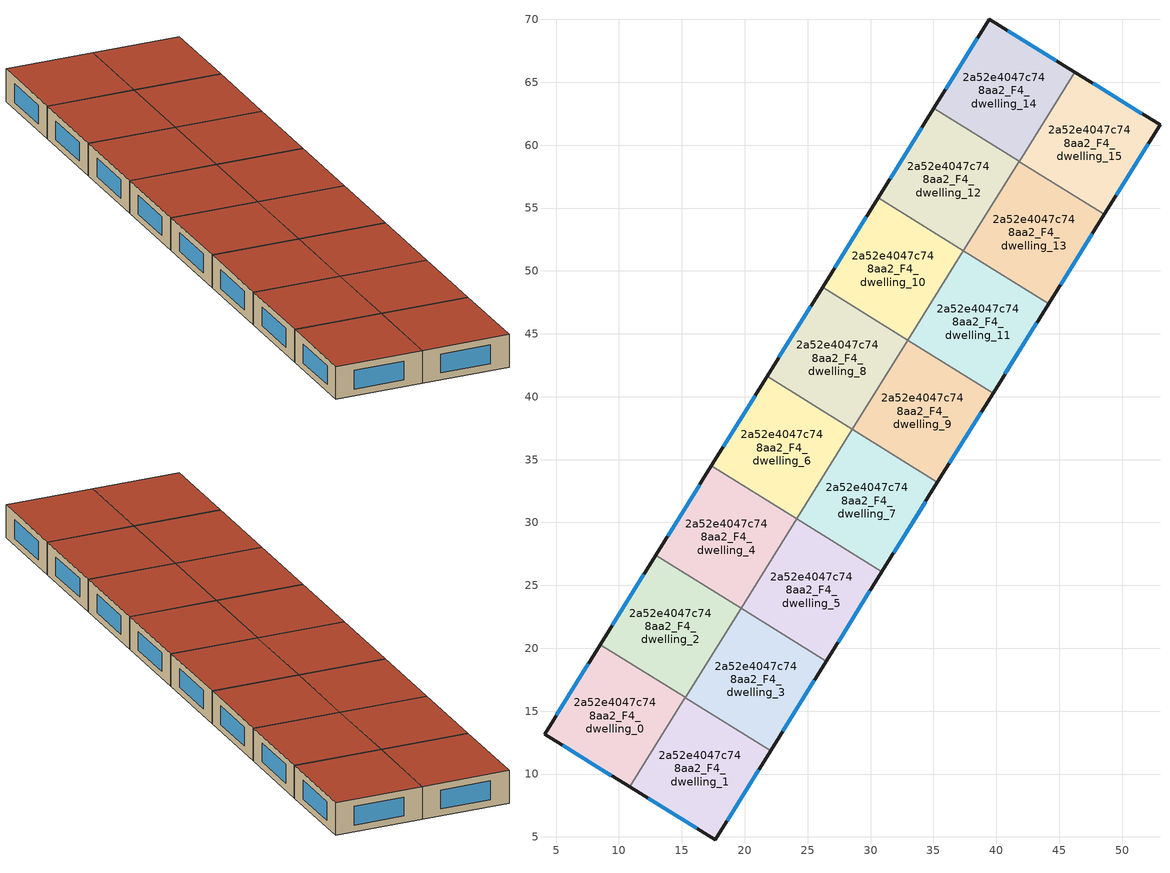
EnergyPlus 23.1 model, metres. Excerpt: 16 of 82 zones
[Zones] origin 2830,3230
2a52e4047c748aa2_F4_dwelling_0
 floor to 2a52e4047c748aa2_F3_dwelling_0 (EU_floor_Construction): 15.28,16.09 10.85,8.98 4.08,13.17 8.52,20.29 z12
 wall outside (EU_wall_Construction): 8.52,20.29 4.08,13.17 10.85,8.98 z12:15
 wall to 2a52e4047c748aa2_F4_dwelling_1 (EU_wall_Construction): 10.85,8.98 15.28,16.09 z12:15
 wall to 2a52e4047c748aa2_F4_dwelling_2 (EU_wall_Construction): 15.28,16.09 8.52,20.29 z12:15
 window (EU_Window_Construction): 5.53,12.27 9.4,9.88 / 7.57,18.77 5.03,14.69 z12.64:14.36
 roof outside (EU_roof_Construction): 10.85,8.98 15.28,16.09 8.52,20.29 4.08,13.17 z15
2a52e4047c748aa2_F4_dwelling_1
 floor to 2a52e4047c748aa2_F3_dwelling_1 (EU_floor_Construction): 22.06,11.87 17.65,4.79 10.85,8.98 15.28,16.09 z12
 wall outside (EU_wall_Construction): 10.85,8.98 17.65,4.79 22.06,11.87 z12:15
 wall to 2a52e4047c748aa2_F4_dwelling_3 (EU_wall_Construction): 22.06,11.87 15.29,16.08 z12:15
 wall to 2a52e4047c748aa2_F4_dwelling_2 (EU_wall_Construction): 15.29,16.08 15.27,16.09 z12:15
 window (EU_Window_Construction): 12.31,8.09 16.19,5.69 / 18.59,6.3 21.11,10.35 z12.64:14.36
 roof outside (EU_roof_Construction): 17.65,4.79 22.06,11.87 15.28,16.09 10.85,8.98 z15
2a52e4047c748aa2_F4_dwelling_10
 floor to 2a52e4047c748aa2_F3_dwelling_10 (EU_floor_Construction): 37.39,51.61 32.97,44.5 26.2,48.71 30.61,55.82 z12
 wall outside (EU_wall_Construction): 30.61,55.82 26.2,48.71 z12:15
 wall to 2a52e4047c748aa2_F4_dwelling_12 (EU_wall_Construction): 37.39,51.61 30.61,55.82 z12:15
 wall to 2a52e4047c748aa2_F4_dwelling_11 (EU_wall_Construction): 32.97,44.5 37.39,51.61 z12:15
 wall to 2a52e4047c748aa2_F4_dwelling_8 (EU_wall_Construction): 26.2,48.71 32.97,44.5 z12:15
 window (EU_Window_Construction): 29.67,54.3 27.14,50.24 z12.64:14.36
 roof outside (EU_roof_Construction): 32.97,44.5 37.39,51.61 30.61,55.82 26.2,48.71 z15
2a52e4047c748aa2_F4_dwelling_11
 floor to 2a52e4047c748aa2_F3_dwelling_11 (EU_floor_Construction): 44.16,47.39 39.74,40.29 32.97,44.5 37.39,51.61 z12
 wall outside (EU_wall_Construction): 39.74,40.29 44.16,47.39 z12:15
 wall to 2a52e4047c748aa2_F4_dwelling_13 (EU_wall_Construction): 44.16,47.39 37.39,51.61 z12:15
 wall to 2a52e4047c748aa2_F4_dwelling_9 (EU_wall_Construction): 32.97,44.5 39.74,40.29 z12:15
 window (EU_Window_Construction): 40.69,41.81 43.21,45.87 z12.64:14.36
 roof outside (EU_roof_Construction): 39.74,40.29 44.16,47.39 37.39,51.61 32.97,44.5 z15
2a52e4047c748aa2_F4_dwelling_12
 floor to 2a52e4047c748aa2_F3_dwelling_12 (EU_floor_Construction): 41.81,58.71 37.39,51.61 30.61,55.82 35.03,62.92 z12
 wall outside (EU_wall_Construction): 35.03,62.92 30.61,55.82 z12:15
 wall to 2a52e4047c748aa2_F4_dwelling_13 (EU_wall_Construction): 37.39,51.61 41.81,58.71 z12:15
 wall to 2a52e4047c748aa2_F4_dwelling_14 (EU_wall_Construction): 41.81,58.71 35.03,62.92 z12:15
 window (EU_Window_Construction): 34.09,61.4 31.56,57.34 z12.64:14.36
 roof outside (EU_roof_Construction): 37.39,51.61 41.81,58.71 35.03,62.92 30.61,55.82 z15
2a52e4047c748aa2_F4_dwelling_13
 floor to 2a52e4047c748aa2_F3_dwelling_13 (EU_floor_Construction): 48.58,54.49 44.16,47.39 37.39,51.61 41.81,58.71 z12
 wall outside (EU_wall_Construction): 44.16,47.39 48.58,54.49 z12:15
 wall to 2a52e4047c748aa2_F4_dwelling_15 (EU_wall_Construction): 48.58,54.49 41.82,58.7 z12:15
 wall to 2a52e4047c748aa2_F4_dwelling_14 (EU_wall_Construction): 41.82,58.7 41.81,58.71 z12:15
 window (EU_Window_Construction): 45.11,48.91 47.63,52.97 z12.64:14.36
 roof outside (EU_roof_Construction): 44.16,47.39 48.58,54.49 41.81,58.71 37.39,51.61 z15
2a52e4047c748aa2_F4_dwelling_14
 floor to 2a52e4047c748aa2_F3_dwelling_14 (EU_floor_Construction): 46.24,65.8 41.82,58.7 35.03,62.92 39.44,70 z12
 wall outside (EU_wall_Construction): 46.24,65.8 39.44,70 35.03,62.92 z12:15
 wall to 2a52e4047c748aa2_F4_dwelling_15 (EU_wall_Construction): 41.82,58.7 46.24,65.8 z12:15
 window (EU_Window_Construction): 44.78,66.7 40.89,69.1 / 38.49,68.48 35.98,64.44 z12.64:14.36
 roof outside (EU_roof_Construction): 41.82,58.7 46.24,65.8 39.44,70 35.03,62.92 z15
2a52e4047c748aa2_F4_dwelling_15
 floor to 2a52e4047c748aa2_F3_dwelling_15 (EU_floor_Construction): 53.02,61.62 48.58,54.49 41.82,58.7 46.24,65.8 z12
 wall outside (EU_wall_Construction): 48.58,54.49 53.02,61.62 46.24,65.8 z12:15
 window (EU_Window_Construction): 51.56,62.52 47.69,64.91 / 49.53,56.02 52.07,60.09 z12.64:14.36
 roof outside (EU_roof_Construction): 48.58,54.49 53.02,61.62 46.24,65.8 41.82,58.7 z15
2a52e4047c748aa2_F4_dwelling_2
 floor to 2a52e4047c748aa2_F3_dwelling_2 (EU_floor_Construction): 19.71,23.19 15.29,16.08 8.52,20.29 12.93,27.4 z12
 wall outside (EU_wall_Construction): 12.93,27.4 8.52,20.29 z12:15
 wall to 2a52e4047c748aa2_F4_dwelling_4 (EU_wall_Construction): 19.71,23.19 12.93,27.4 z12:15
 wall to 2a52e4047c748aa2_F4_dwelling_3 (EU_wall_Construction): 15.29,16.08 19.71,23.19 z12:15
 window (EU_Window_Construction): 11.99,25.88 9.46,21.82 z12.64:14.36
 roof outside (EU_roof_Construction): 15.29,16.08 19.71,23.19 12.93,27.4 8.52,20.29 z15
2a52e4047c748aa2_F4_dwelling_3
 floor to 2a52e4047c748aa2_F3_dwelling_3 (EU_floor_Construction): 26.48,18.97 22.06,11.87 15.29,16.08 19.71,23.19 z12
 wall outside (EU_wall_Construction): 22.06,11.87 26.48,18.97 z12:15
 wall to 2a52e4047c748aa2_F4_dwelling_5 (EU_wall_Construction): 26.48,18.97 19.71,23.19 z12:15
 window (EU_Window_Construction): 23,13.39 25.53,17.45 z12.64:14.36
 roof outside (EU_roof_Construction): 22.06,11.87 26.48,18.97 19.71,23.19 15.29,16.08 z15
2a52e4047c748aa2_F4_dwelling_4
 floor to 2a52e4047c748aa2_F3_dwelling_4 (EU_floor_Construction): 24.13,30.29 19.71,23.19 12.93,27.4 17.36,34.51 z12
 wall outside (EU_wall_Construction): 17.36,34.51 12.93,27.4 z12:15
 wall to 2a52e4047c748aa2_F4_dwelling_6 (EU_wall_Construction): 24.13,30.29 17.36,34.51 z12:15
 wall to 2a52e4047c748aa2_F4_dwelling_5 (EU_wall_Construction): 19.71,23.19 24.13,30.29 z12:15
 window (EU_Window_Construction): 16.41,32.98 13.88,28.92 z12.64:14.36
 roof outside (EU_roof_Construction): 19.71,23.19 24.13,30.29 17.36,34.51 12.93,27.4 z15
2a52e4047c748aa2_F4_dwelling_5
 floor to 2a52e4047c748aa2_F3_dwelling_5 (EU_floor_Construction): 30.9,26.08 26.48,18.97 19.71,23.19 24.13,30.29 z12
 wall outside (EU_wall_Construction): 26.48,18.97 30.9,26.08 z12:15
 wall to 2a52e4047c748aa2_F4_dwelling_7 (EU_wall_Construction): 30.9,26.08 24.13,30.29 z12:15
 window (EU_Window_Construction): 27.42,20.5 29.95,24.56 z12.64:14.36
 roof outside (EU_roof_Construction): 26.48,18.97 30.9,26.08 24.13,30.29 19.71,23.19 z15
2a52e4047c748aa2_F4_dwelling_6
 floor to 2a52e4047c748aa2_F3_dwelling_6 (EU_floor_Construction): 28.55,37.4 24.13,30.29 17.36,34.51 21.78,41.61 z12
 wall outside (EU_wall_Construction): 21.78,41.61 17.36,34.51 z12:15
 wall to 2a52e4047c748aa2_F4_dwelling_7 (EU_wall_Construction): 24.13,30.29 28.55,37.4 z12:15
 wall to 2a52e4047c748aa2_F4_dwelling_8 (EU_wall_Construction): 28.55,37.4 21.78,41.61 z12:15
 window (EU_Window_Construction): 20.83,40.09 18.3,36.03 z12.64:14.36
 roof outside (EU_roof_Construction): 24.13,30.29 28.55,37.4 21.78,41.61 17.36,34.51 z15
2a52e4047c748aa2_F4_dwelling_7
 floor to 2a52e4047c748aa2_F3_dwelling_7 (EU_floor_Construction): 35.32,33.18 30.9,26.08 24.13,30.29 28.55,37.4 z12
 wall outside (EU_wall_Construction): 30.9,26.08 35.32,33.18 z12:15
 wall to 2a52e4047c748aa2_F4_dwelling_9 (EU_wall_Construction): 35.32,33.18 28.55,37.4 z12:15
 window (EU_Window_Construction): 31.85,27.6 34.37,31.66 z12.64:14.36
 roof outside (EU_roof_Construction): 30.9,26.08 35.32,33.18 28.55,37.4 24.13,30.29 z15
2a52e4047c748aa2_F4_dwelling_8
 floor to 2a52e4047c748aa2_F3_dwelling_8 (EU_floor_Construction): 32.97,44.5 28.55,37.4 21.78,41.61 26.2,48.71 z12
 wall outside (EU_wall_Construction): 26.2,48.71 21.78,41.61 z12:15
 wall to 2a52e4047c748aa2_F4_dwelling_9 (EU_wall_Construction): 28.55,37.4 32.97,44.5 z12:15
 window (EU_Window_Construction): 25.25,47.19 22.72,43.13 z12.64:14.36
 roof outside (EU_roof_Construction): 28.55,37.4 32.97,44.5 26.2,48.71 21.78,41.61 z15
2a52e4047c748aa2_F4_dwelling_9
 floor to 2a52e4047c748aa2_F3_dwelling_9 (EU_floor_Construction): 39.74,40.29 35.32,33.18 28.55,37.4 32.97,44.5 z12
 wall outside (EU_wall_Construction): 35.32,33.18 39.74,40.29 z12:15
 window (EU_Window_Construction): 36.27,34.71 38.79,38.77 z12.64:14.36
 roof outside (EU_roof_Construction): 35.32,33.18 39.74,40.29 32.97,44.5 28.55,37.4 z15
[Building]
EU S2 Campaign: North Axis=0; Terrain=City; Solar Distribution=FullExterior
[Site:Location]
Yerevan-Zvartnots.Intl.AP: Latitude=40.15; Longitude=44.383; Time Zone=4; Elevation=854
[SizingPeriod:WeatherFileDays]
AnnualSizingPeriod: Begin Month=1; Begin Day of Month=1; End Month=12; End Day of Month=31; Day of Week for Start Day=Monday; Use Weather File Daylight Saving Period=No; Use Weather File Rain and Snow Indicators=No
[MATERIAL]
EU_InternalMass_Material: Roughness=MediumRough; Thickness=0.1; Conductivity=1; Density=1800; Specific Heat=900; Thermal Absorptance=0.9; Solar Absorptance=0.7; Visible Absorptance=0.7
[MATERIAL:NOMASS] Roughness=MediumRough; Thermal Absorptance=0.9; Solar Absorptance=0.7; Visible Absorptance=0.7
Name | Thermal Resistance
EU_wall_NoMass | 1.05043
EU_roof_NoMass | 1.45357
EU_floor_NoMass | 0.478065
[WINDOWMATERIAL:SIMPLEGLAZINGSYSTEM]
EU_Window_SimpleGlazing: UFactor=2.5566; Solar Heat Gain Coefficient=0.75; Visible Transmittance=0.75
[CONSTRUCTION]
EU_wall_Construction: EU_wall_NoMass
EU_roof_Construction: EU_roof_NoMass
EU_floor_Construction: EU_floor_NoMass
EU_Window_Construction: EU_Window_SimpleGlazing
EU_InternalMass_Construction: EU_InternalMass_Material
[ZONE] Type=1; Multiplier=1; Ceiling Height=autocalculate; Floor Area=autocalculate; Part of Total Floor Area=Yes
Name | Volume
2a52e4047c748aa2_F4_dwelling_0 | 200.195
2a52e4047c748aa2_F4_dwelling_1; 2a52e4047c748aa2_F4_dwelling_15 | 200.219
2a52e4047c748aa2_F4_dwelling_10 | 200.207
2a52e4047c748aa2_F4_dwelling_11 | 200.212
2a52e4047c748aa2_F4_dwelling_12 | 200.186
2a52e4047c748aa2_F4_dwelling_13 | 200.225
2a52e4047c748aa2_F4_dwelling_14; 2a52e4047c748aa2_F4_dwelling_4 | 200.201
2a52e4047c748aa2_F4_dwelling_2 | 200.192
2a52e4047c748aa2_F4_dwelling_3 | 200.205
2a52e4047c748aa2_F4_dwelling_5; 2a52e4047c748aa2_F4_dwelling_7; 2a52e4047c748aa2_F4_dwelling_9 | 200.223
2a52e4047c748aa2_F4_dwelling_6 | 200.188
2a52e4047c748aa2_F4_dwelling_8 | 200.211
[INTERNALMASS] Construction=EU_InternalMass_Construction
Name | Zone or ZoneList | Surface Area
2a52e4047c748aa2_F4_dwelling_0_EU_InternalMass | 2a52e4047c748aa2_F4_dwelling_0 | 66.733
2a52e4047c748aa2_F4_dwelling_1_EU_InternalMass | 2a52e4047c748aa2_F4_dwelling_1 | 66.7378
2a52e4047c748aa2_F4_dwelling_2_EU_InternalMass | 2a52e4047c748aa2_F4_dwelling_2 | 66.7306
2a52e4047c748aa2_F4_dwelling_3_EU_InternalMass | 2a52e4047c748aa2_F4_dwelling_3 | 66.7322
2a52e4047c748aa2_F4_dwelling_4_EU_InternalMass | 2a52e4047c748aa2_F4_dwelling_4 | 66.7357
2a52e4047c748aa2_F4_dwelling_5_EU_InternalMass | 2a52e4047c748aa2_F4_dwelling_5 | 66.7357
2a52e4047c748aa2_F4_dwelling_6_EU_InternalMass | 2a52e4047c748aa2_F4_dwelling_6 | 66.7305
2a52e4047c748aa2_F4_dwelling_7_EU_InternalMass | 2a52e4047c748aa2_F4_dwelling_7 | 66.7428
2a52e4047c748aa2_F4_dwelling_8_EU_InternalMass | 2a52e4047c748aa2_F4_dwelling_8 | 66.7386
2a52e4047c748aa2_F4_dwelling_9_EU_InternalMass | 2a52e4047c748aa2_F4_dwelling_9 | 66.7392
2a52e4047c748aa2_F4_dwelling_10_EU_InternalMass | 2a52e4047c748aa2_F4_dwelling_10 | 66.7356
2a52e4047c748aa2_F4_dwelling_11_EU_InternalMass | 2a52e4047c748aa2_F4_dwelling_11 | 66.736
2a52e4047c748aa2_F4_dwelling_12_EU_InternalMass | 2a52e4047c748aa2_F4_dwelling_12 | 66.731
2a52e4047c748aa2_F4_dwelling_13_EU_InternalMass | 2a52e4047c748aa2_F4_dwelling_13 | 66.7348
2a52e4047c748aa2_F4_dwelling_14_EU_InternalMass | 2a52e4047c748aa2_F4_dwelling_14 | 66.7328
2a52e4047c748aa2_F4_dwelling_15_EU_InternalMass | 2a52e4047c748aa2_F4_dwelling_15 | 66.7408
[OTHEREQUIPMENT] Fuel Type=Electricity; Design Level Calculation Method=Watts/Area; Power per Zone Floor Area=1; Fraction Latent=0; Fraction Radiant=0; Fraction Lost=0; Carbon Dioxide Generation Rate=0; EndUse Subcategory=EU_Step8_InternalGains
Name | Zone or ZoneList or Space or SpaceList | Schedule
EU_Step8_InternalGain_2a52e4047c748aa2_F4_dwelling_0_f000 | 2a52e4047c748aa2_F4_dwelling_0 | EU_Step8_GainSchedule_2a52e4047c748aa2_F4_dwelling_0_f000
EU_Step8_InternalGain_2a52e4047c748aa2_F4_dwelling_1_f000 | 2a52e4047c748aa2_F4_dwelling_1 | EU_Step8_GainSchedule_2a52e4047c748aa2_F4_dwelling_1_f000
EU_Step8_InternalGain_2a52e4047c748aa2_F4_dwelling_2_f000 | 2a52e4047c748aa2_F4_dwelling_2 | EU_Step8_GainSchedule_2a52e4047c748aa2_F4_dwelling_2_f000
EU_Step8_InternalGain_2a52e4047c748aa2_F4_dwelling_3_f000 | 2a52e4047c748aa2_F4_dwelling_3 | EU_Step8_GainSchedule_2a52e4047c748aa2_F4_dwelling_3_f000
EU_Step8_InternalGain_2a52e4047c748aa2_F4_dwelling_4_f000 | 2a52e4047c748aa2_F4_dwelling_4 | EU_Step8_GainSchedule_2a52e4047c748aa2_F4_dwelling_4_f000
EU_Step8_InternalGain_2a52e4047c748aa2_F4_dwelling_5_f000 | 2a52e4047c748aa2_F4_dwelling_5 | EU_Step8_GainSchedule_2a52e4047c748aa2_F4_dwelling_5_f000
EU_Step8_InternalGain_2a52e4047c748aa2_F4_dwelling_6_f000 | 2a52e4047c748aa2_F4_dwelling_6 | EU_Step8_GainSchedule_2a52e4047c748aa2_F4_dwelling_6_f000
EU_Step8_InternalGain_2a52e4047c748aa2_F4_dwelling_7_f000 | 2a52e4047c748aa2_F4_dwelling_7 | EU_Step8_GainSchedule_2a52e4047c748aa2_F4_dwelling_7_f000
EU_Step8_InternalGain_2a52e4047c748aa2_F4_dwelling_8_f000 | 2a52e4047c748aa2_F4_dwelling_8 | EU_Step8_GainSchedule_2a52e4047c748aa2_F4_dwelling_8_f000
EU_Step8_InternalGain_2a52e4047c748aa2_F4_dwelling_9_f000 | 2a52e4047c748aa2_F4_dwelling_9 | EU_Step8_GainSchedule_2a52e4047c748aa2_F4_dwelling_9_f000
EU_Step8_InternalGain_2a52e4047c748aa2_F4_dwelling_10_f000 | 2a52e4047c748aa2_F4_dwelling_10 | EU_Step8_GainSchedule_2a52e4047c748aa2_F4_dwelling_10_f000
EU_Step8_InternalGain_2a52e4047c748aa2_F4_dwelling_11_f000 | 2a52e4047c748aa2_F4_dwelling_11 | EU_Step8_GainSchedule_2a52e4047c748aa2_F4_dwelling_11_f000
EU_Step8_InternalGain_2a52e4047c748aa2_F4_dwelling_12_f000 | 2a52e4047c748aa2_F4_dwelling_12 | EU_Step8_GainSchedule_2a52e4047c748aa2_F4_dwelling_12_f000
EU_Step8_InternalGain_2a52e4047c748aa2_F4_dwelling_13_f000 | 2a52e4047c748aa2_F4_dwelling_13 | EU_Step8_GainSchedule_2a52e4047c748aa2_F4_dwelling_13_f000
EU_Step8_InternalGain_2a52e4047c748aa2_F4_dwelling_14_f000 | 2a52e4047c748aa2_F4_dwelling_14 | EU_Step8_GainSchedule_2a52e4047c748aa2_F4_dwelling_14_f000
EU_Step8_InternalGain_2a52e4047c748aa2_F4_dwelling_15_f000 | 2a52e4047c748aa2_F4_dwelling_15 | EU_Step8_GainSchedule_2a52e4047c748aa2_F4_dwelling_15_f000
[ZONEVENTILATION:DESIGNFLOWRATE] Schedule=EU_AlwaysOn; Design Flow Rate Calculation Method=AirChanges/Hour; Air Changes per Hour=0.557805; Ventilation Type=Natural; Fan Pressure Rise=0; Fan Total Efficiency=1; Constant Term Coefficient=1; Temperature Term Coefficient=0; Velocity Term Coefficient=0; Velocity Squared Term Coefficient=0; Minimum Indoor Temperature=-100; Maximum Indoor Temperature=100; Delta Temperature=-100; Minimum Outdoor Temperature=-100; Maximum Outdoor Temperature=100; Maximum Wind Speed=40
Name | Zone or ZoneList or Space or SpaceList
EU_ConstantAir_2a52e4047c748aa2_F4_dwelling_0 | 2a52e4047c748aa2_F4_dwelling_0
EU_ConstantAir_2a52e4047c748aa2_F4_dwelling_1 | 2a52e4047c748aa2_F4_dwelling_1
EU_ConstantAir_2a52e4047c748aa2_F4_dwelling_2 | 2a52e4047c748aa2_F4_dwelling_2
EU_ConstantAir_2a52e4047c748aa2_F4_dwelling_3 | 2a52e4047c748aa2_F4_dwelling_3
EU_ConstantAir_2a52e4047c748aa2_F4_dwelling_4 | 2a52e4047c748aa2_F4_dwelling_4
EU_ConstantAir_2a52e4047c748aa2_F4_dwelling_5 | 2a52e4047c748aa2_F4_dwelling_5
EU_ConstantAir_2a52e4047c748aa2_F4_dwelling_6 | 2a52e4047c748aa2_F4_dwelling_6
EU_ConstantAir_2a52e4047c748aa2_F4_dwelling_7 | 2a52e4047c748aa2_F4_dwelling_7
EU_ConstantAir_2a52e4047c748aa2_F4_dwelling_8 | 2a52e4047c748aa2_F4_dwelling_8
EU_ConstantAir_2a52e4047c748aa2_F4_dwelling_9 | 2a52e4047c748aa2_F4_dwelling_9
EU_ConstantAir_2a52e4047c748aa2_F4_dwelling_10 | 2a52e4047c748aa2_F4_dwelling_10
EU_ConstantAir_2a52e4047c748aa2_F4_dwelling_11 | 2a52e4047c748aa2_F4_dwelling_11
EU_ConstantAir_2a52e4047c748aa2_F4_dwelling_12 | 2a52e4047c748aa2_F4_dwelling_12
EU_ConstantAir_2a52e4047c748aa2_F4_dwelling_13 | 2a52e4047c748aa2_F4_dwelling_13
EU_ConstantAir_2a52e4047c748aa2_F4_dwelling_14 | 2a52e4047c748aa2_F4_dwelling_14
EU_ConstantAir_2a52e4047c748aa2_F4_dwelling_15 | 2a52e4047c748aa2_F4_dwelling_15
[HVACTEMPLATE:THERMOSTAT] Constant Heating Setpoint=20; Constant Cooling Setpoint=50
EU_HeatOnly_2a52e4047c748aa2_F0_dwelling_0; EU_HeatOnly_2a52e4047c748aa2_F0_dwelling_1; EU_HeatOnly_2a52e4047c748aa2_F0_dwelling_2; EU_HeatOnly_2a52e4047c748aa2_F0_dwelling_3; EU_HeatOnly_2a52e4047c748aa2_F0_dwelling_4; EU_HeatOnly_2a52e4047c748aa2_F0_dwelling_5; EU_HeatOnly_2a52e4047c748aa2_F0_dwelling_6; EU_HeatOnly_2a52e4047c748aa2_F0_dwelling_7; EU_HeatOnly_2a52e4047c748aa2_F0_dwelling_8; EU_HeatOnly_2a52e4047c748aa2_F0_dwelling_9; EU_HeatOnly_2a52e4047c748aa2_F0_dwelling_10; EU_HeatOnly_2a52e4047c748aa2_F0_dwelling_11; EU_HeatOnly_2a52e4047c748aa2_F0_dwelling_12; EU_HeatOnly_2a52e4047c748aa2_F0_dwelling_13; EU_HeatOnly_2a52e4047c748aa2_F0_dwelling_14; EU_HeatOnly_2a52e4047c748aa2_F0_dwelling_15; EU_HeatOnly_2a52e4047c748aa2_F0_dwelling_16; EU_HeatOnly_2a52e4047c748aa2_F1_dwelling_0; EU_HeatOnly_2a52e4047c748aa2_F1_dwelling_1; EU_HeatOnly_2a52e4047c748aa2_F1_dwelling_2; EU_HeatOnly_2a52e4047c748aa2_F1_dwelling_3; EU_HeatOnly_2a52e4047c748aa2_F1_dwelling_4; EU_HeatOnly_2a52e4047c748aa2_F1_dwelling_5; EU_HeatOnly_2a52e4047c748aa2_F1_dwelling_6; EU_HeatOnly_2a52e4047c748aa2_F1_dwelling_7; EU_HeatOnly_2a52e4047c748aa2_F1_dwelling_8; EU_HeatOnly_2a52e4047c748aa2_F1_dwelling_9; EU_HeatOnly_2a52e4047c748aa2_F1_dwelling_10; EU_HeatOnly_2a52e4047c748aa2_F1_dwelling_11; EU_HeatOnly_2a52e4047c748aa2_F1_dwelling_12; EU_HeatOnly_2a52e4047c748aa2_F1_dwelling_13; EU_HeatOnly_2a52e4047c748aa2_F1_dwelling_14; EU_HeatOnly_2a52e4047c748aa2_F1_dwelling_15; EU_HeatOnly_2a52e4047c748aa2_F1_dwelling_16; EU_HeatOnly_2a52e4047c748aa2_F2_dwelling_0; EU_HeatOnly_2a52e4047c748aa2_F2_dwelling_1; EU_HeatOnly_2a52e4047c748aa2_F2_dwelling_2; EU_HeatOnly_2a52e4047c748aa2_F2_dwelling_3; EU_HeatOnly_2a52e4047c748aa2_F2_dwelling_4; EU_HeatOnly_2a52e4047c748aa2_F2_dwelling_5; EU_HeatOnly_2a52e4047c748aa2_F2_dwelling_6; EU_HeatOnly_2a52e4047c748aa2_F2_dwelling_7; EU_HeatOnly_2a52e4047c748aa2_F2_dwelling_8; EU_HeatOnly_2a52e4047c748aa2_F2_dwelling_9; EU_HeatOnly_2a52e4047c748aa2_F2_dwelling_10; EU_HeatOnly_2a52e4047c748aa2_F2_dwelling_11; EU_HeatOnly_2a52e4047c748aa2_F2_dwelling_12; EU_HeatOnly_2a52e4047c748aa2_F2_dwelling_13; EU_HeatOnly_2a52e4047c748aa2_F2_dwelling_14; EU_HeatOnly_2a52e4047c748aa2_F2_dwelling_15; EU_HeatOnly_2a52e4047c748aa2_F3_dwelling_0; EU_HeatOnly_2a52e4047c748aa2_F3_dwelling_1; EU_HeatOnly_2a52e4047c748aa2_F3_dwelling_2; EU_HeatOnly_2a52e4047c748aa2_F3_dwelling_3; EU_HeatOnly_2a52e4047c748aa2_F3_dwelling_4; EU_HeatOnly_2a52e4047c748aa2_F3_dwelling_5; EU_HeatOnly_2a52e4047c748aa2_F3_dwelling_6; EU_HeatOnly_2a52e4047c748aa2_F3_dwelling_7; EU_HeatOnly_2a52e4047c748aa2_F3_dwelling_8; EU_HeatOnly_2a52e4047c748aa2_F3_dwelling_9; EU_HeatOnly_2a52e4047c748aa2_F3_dwelling_10; EU_HeatOnly_2a52e4047c748aa2_F3_dwelling_11; EU_HeatOnly_2a52e4047c748aa2_F3_dwelling_12; EU_HeatOnly_2a52e4047c748aa2_F3_dwelling_13; EU_HeatOnly_2a52e4047c748aa2_F3_dwelling_14; EU_HeatOnly_2a52e4047c748aa2_F3_dwelling_15; EU_HeatOnly_2a52e4047c748aa2_F4_dwelling_0; EU_HeatOnly_2a52e4047c748aa2_F4_dwelling_1; EU_HeatOnly_2a52e4047c748aa2_F4_dwelling_2; EU_HeatOnly_2a52e4047c748aa2_F4_dwelling_3; EU_HeatOnly_2a52e4047c748aa2_F4_dwelling_4; EU_HeatOnly_2a52e4047c748aa2_F4_dwelling_5; EU_HeatOnly_2a52e4047c748aa2_F4_dwelling_6; EU_HeatOnly_2a52e4047c748aa2_F4_dwelling_7; EU_HeatOnly_2a52e4047c748aa2_F4_dwelling_8; EU_HeatOnly_2a52e4047c748aa2_F4_dwelling_9; EU_HeatOnly_2a52e4047c748aa2_F4_dwelling_10; EU_HeatOnly_2a52e4047c748aa2_F4_dwelling_11; EU_HeatOnly_2a52e4047c748aa2_F4_dwelling_12; EU_HeatOnly_2a52e4047c748aa2_F4_dwelling_13; EU_HeatOnly_2a52e4047c748aa2_F4_dwelling_14; EU_HeatOnly_2a52e4047c748aa2_F4_dwelling_15
[HVACTEMPLATE:ZONE:IDEALLOADSAIRSYSTEM] System Availability Schedule=EU_AlwaysOn; Maximum Heating Supply Air Temperature=50; Minimum Cooling Supply Air Temperature=13; Maximum Heating Supply Air Humidity Ratio=0.0156; Minimum Cooling Supply Air Humidity Ratio=0.0077; Heating Limit=NoLimit; Cooling Limit=NoLimit; Heating Availability Schedule=EU_AlwaysOn; Cooling Availability Schedule=EU_CoolingOff; Dehumidification Control Type=ConstantSensibleHeatRatio; Cooling Sensible Heat Ratio=0.7; Dehumidification Setpoint=60; Humidification Control Type=None; Humidification Setpoint=30; Outdoor Air Method=None; Outdoor Air Flow Rate per Person=0.00944; Outdoor Air Flow Rate per Zone Floor Area=0; Outdoor Air Flow Rate per Zone=0; Demand Controlled Ventilation Type=None; Outdoor Air Economizer Type=NoEconomizer; Heat Recovery Type=None; Sensible Heat Recovery Effectiveness=0.7; Latent Heat Recovery Effectiveness=0.65
Name | Template Thermostat
2a52e4047c748aa2_F4_dwelling_0 | EU_HeatOnly_2a52e4047c748aa2_F4_dwelling_0
2a52e4047c748aa2_F4_dwelling_1 | EU_HeatOnly_2a52e4047c748aa2_F4_dwelling_1
2a52e4047c748aa2_F4_dwelling_2 | EU_HeatOnly_2a52e4047c748aa2_F4_dwelling_2
2a52e4047c748aa2_F4_dwelling_3 | EU_HeatOnly_2a52e4047c748aa2_F4_dwelling_3
2a52e4047c748aa2_F4_dwelling_4 | EU_HeatOnly_2a52e4047c748aa2_F4_dwelling_4
2a52e4047c748aa2_F4_dwelling_5 | EU_HeatOnly_2a52e4047c748aa2_F4_dwelling_5
2a52e4047c748aa2_F4_dwelling_6 | EU_HeatOnly_2a52e4047c748aa2_F4_dwelling_6
2a52e4047c748aa2_F4_dwelling_7 | EU_HeatOnly_2a52e4047c748aa2_F4_dwelling_7
2a52e4047c748aa2_F4_dwelling_8 | EU_HeatOnly_2a52e4047c748aa2_F4_dwelling_8
2a52e4047c748aa2_F4_dwelling_9 | EU_HeatOnly_2a52e4047c748aa2_F4_dwelling_9
2a52e4047c748aa2_F4_dwelling_10 | EU_HeatOnly_2a52e4047c748aa2_F4_dwelling_10
2a52e4047c748aa2_F4_dwelling_11 | EU_HeatOnly_2a52e4047c748aa2_F4_dwelling_11
2a52e4047c748aa2_F4_dwelling_12 | EU_HeatOnly_2a52e4047c748aa2_F4_dwelling_12
2a52e4047c748aa2_F4_dwelling_13 | EU_HeatOnly_2a52e4047c748aa2_F4_dwelling_13
2a52e4047c748aa2_F4_dwelling_14 | EU_HeatOnly_2a52e4047c748aa2_F4_dwelling_14
2a52e4047c748aa2_F4_dwelling_15 | EU_HeatOnly_2a52e4047c748aa2_F4_dwelling_15
[SIZING:ZONE] Zone Cooling Design Supply Air Temperature Input Method=SupplyAirTemperature; Zone Cooling Design Supply Air Temperature=13; Zone Heating Design Supply Air Temperature Input Method=SupplyAirTemperature; Zone Heating Design Supply Air Temperature=50; Zone Cooling Design Supply Air Humidity Ratio=0.008; Zone Heating Design Supply Air Humidity Ratio=0.008; Cooling Design Air Flow Method=DesignDay; Cooling Design Air Flow Rate=0; Cooling Minimum Air Flow per Zone Floor Area=0.000762; Cooling Minimum Air Flow=0; Cooling Minimum Air Flow Fraction=0.2; Heating Design Air Flow Method=DesignDay; Heating Design Air Flow Rate=0; Heating Maximum Air Flow per Zone Floor Area=0.002032; Heating Maximum Air Flow=0.141576; Heating Maximum Air Flow Fraction=0.3; Account for Dedicated Outdoor Air System=No; Dedicated Outdoor Air System Control Strategy=NeutralSupplyAir; Dedicated Outdoor Air Low Setpoint Temperature for Design=autosize; Dedicated Outdoor Air High Setpoint Temperature for Design=autosize; Zone Load Sizing Method=Sensible Load Only No Latent Load; Zone Latent Cooling Design Supply Air Humidity Ratio Input Method=HumidityRatioDifference; Zone Cooling Design Supply Air Humidity Ratio Difference=0.005; Zone Latent Heating Design Supply Air Humidity Ratio Input Method=HumidityRatioDifference; Zone Humidification Design Supply Air Humidity Ratio Difference=0.005
2a52e4047c748aa2_F4_dwelling_0; 2a52e4047c748aa2_F4_dwelling_1; 2a52e4047c748aa2_F4_dwelling_2; 2a52e4047c748aa2_F4_dwelling_3; 2a52e4047c748aa2_F4_dwelling_4; 2a52e4047c748aa2_F4_dwelling_5; 2a52e4047c748aa2_F4_dwelling_6; 2a52e4047c748aa2_F4_dwelling_7; 2a52e4047c748aa2_F4_dwelling_8; 2a52e4047c748aa2_F4_dwelling_9; 2a52e4047c748aa2_F4_dwelling_10; 2a52e4047c748aa2_F4_dwelling_11; 2a52e4047c748aa2_F4_dwelling_12; 2a52e4047c748aa2_F4_dwelling_13; 2a52e4047c748aa2_F4_dwelling_14; 2a52e4047c748aa2_F4_dwelling_15
[SCHEDULE:CONSTANT]
Name | Hourly Value
EU_AlwaysOn | 1
EU_CoolingOff | 0
[SCHEDULE:FILE] Column Number=1; Rows to Skip at Top=0; Number of Hours of Data=8760; Column Separator=Comma; Interpolate to Timestep=No; Minutes per Item=60; Adjust Schedule for Daylight Savings=Yes
Name | File
EU_Step8_GainSchedule_2a52e4047c748aa2_F4_dwelling_0_f000 | ../../schedules/2a52e4047c748aa2/2a52e4047c748aa2_F4_dwelling_0_f000_gain.csv
EU_Step8_GainSchedule_2a52e4047c748aa2_F4_dwelling_1_f000 | ../../schedules/2a52e4047c748aa2/2a52e4047c748aa2_F4_dwelling_1_f000_gain.csv
EU_Step8_GainSchedule_2a52e4047c748aa2_F4_dwelling_2_f000 | ../../schedules/2a52e4047c748aa2/2a52e4047c748aa2_F4_dwelling_2_f000_gain.csv
EU_Step8_GainSchedule_2a52e4047c748aa2_F4_dwelling_3_f000 | ../../schedules/2a52e4047c748aa2/2a52e4047c748aa2_F4_dwelling_3_f000_gain.csv
EU_Step8_GainSchedule_2a52e4047c748aa2_F4_dwelling_4_f000 | ../../schedules/2a52e4047c748aa2/2a52e4047c748aa2_F4_dwelling_4_f000_gain.csv
EU_Step8_GainSchedule_2a52e4047c748aa2_F4_dwelling_5_f000 | ../../schedules/2a52e4047c748aa2/2a52e4047c748aa2_F4_dwelling_5_f000_gain.csv
EU_Step8_GainSchedule_2a52e4047c748aa2_F4_dwelling_6_f000 | ../../schedules/2a52e4047c748aa2/2a52e4047c748aa2_F4_dwelling_6_f000_gain.csv
EU_Step8_GainSchedule_2a52e4047c748aa2_F4_dwelling_7_f000 | ../../schedules/2a52e4047c748aa2/2a52e4047c748aa2_F4_dwelling_7_f000_gain.csv
EU_Step8_GainSchedule_2a52e4047c748aa2_F4_dwelling_8_f000 | ../../schedules/2a52e4047c748aa2/2a52e4047c748aa2_F4_dwelling_8_f000_gain.csv
EU_Step8_GainSchedule_2a52e4047c748aa2_F4_dwelling_9_f000 | ../../schedules/2a52e4047c748aa2/2a52e4047c748aa2_F4_dwelling_9_f000_gain.csv
EU_Step8_GainSchedule_2a52e4047c748aa2_F4_dwelling_10_f000 | ../../schedules/2a52e4047c748aa2/2a52e4047c748aa2_F4_dwelling_10_f000_gain.csv
EU_Step8_GainSchedule_2a52e4047c748aa2_F4_dwelling_11_f000 | ../../schedules/2a52e4047c748aa2/2a52e4047c748aa2_F4_dwelling_11_f000_gain.csv
EU_Step8_GainSchedule_2a52e4047c748aa2_F4_dwelling_12_f000 | ../../schedules/2a52e4047c748aa2/2a52e4047c748aa2_F4_dwelling_12_f000_gain.csv
EU_Step8_GainSchedule_2a52e4047c748aa2_F4_dwelling_13_f000 | ../../schedules/2a52e4047c748aa2/2a52e4047c748aa2_F4_dwelling_13_f000_gain.csv
EU_Step8_GainSchedule_2a52e4047c748aa2_F4_dwelling_14_f000 | ../../schedules/2a52e4047c748aa2/2a52e4047c748aa2_F4_dwelling_14_f000_gain.csv
EU_Step8_GainSchedule_2a52e4047c748aa2_F4_dwelling_15_f000 | ../../schedules/2a52e4047c748aa2/2a52e4047c748aa2_F4_dwelling_15_f000_gain.csv
